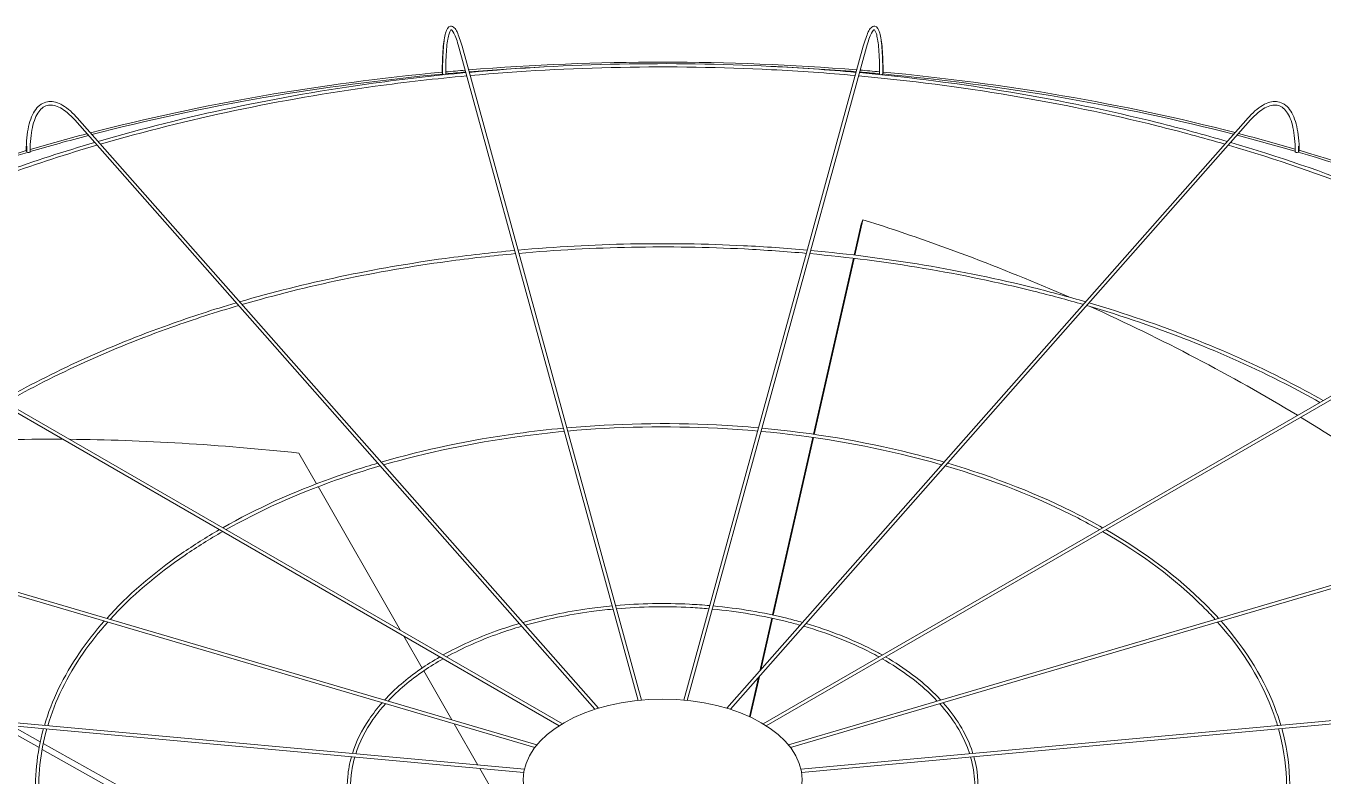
# Model space of a CAD drawing. Header units: millimetres. Extents: x -312439 to 477422, y -331570 to 212570.
# Drawn here: x 364267 to 365240, y 105523 to 106085 of the extents above; entities that cross this region are included whole.
import ezdxf

# ---------------------------------------------------------------- set-up
doc = ezdxf.new("R2010")
doc.units = ezdxf.units.MM

msp = doc.modelspace()

# ---------------------------------------------------------------- linework, layer by layer
at = {"color": 3, "linetype": 'Continuous', "lineweight": 0, "extrusion": (-1.11022e-16, 0.816497, 0.57735)}
for p, q in [((364591.835, 106069.467), (364726.19, 105579.709)), ((364728.665, 105579.947), (364594.197, 106070.115)), ((364894.928, 106070.115), (364760.46, 105579.947)), ((364762.935, 105579.709), (364897.29, 106069.467)), ((364693.789, 105573.048), (364303.84, 106014.906)), ((364305.676, 106016.526), (364696.354, 105573.845)), ((365183.448, 106016.526), (364792.771, 105573.845)), ((364795.335, 105573.048), (365185.285, 106014.906)), ((364888.044, 105913.617), (364893.272, 105936.701)), ((364894.603, 105940.133), (364888.582, 105913.552)), ((364893.272, 105936.701), (364894.603, 105940.133)), ((364058.939, 105911.798), (364666.99, 105560.74)), ((364669.355, 105562.203), (364060.164, 105913.92)), ((364819.77, 105562.203), (365428.961, 105913.92)), ((364822.135, 105560.74), (365430.186, 105911.798)), ((364857.614, 105779.272), (364887.5, 105911.215)), ((364888.038, 105911.15), (364858.15, 105779.195)), ((363881.743, 105772.464), (364650.313, 105546.37)), ((364826.921, 105643.765), (364857.071, 105776.875)), ((364857.607, 105776.798), (364827.448, 105643.651)), ((364838.811, 105546.37), (365607.381, 105772.464)), ((363881.052, 105770.114), (364648.678, 105544.298)), ((364485.136, 105742.118), (364471.926, 105765.178)), ((365608.073, 105770.114), (364840.447, 105544.298)), ((364548.101, 105632.209), (364486.369, 105739.967)), ((364817.406, 105601.759), (364826.38, 105641.376)), ((364826.907, 105641.262), (364818.15, 105602.602)), ((364564.265, 105603.994), (364550.522, 105627.983)), ((364640.937, 105528.073), (363787.849, 105606.083)), ((364848.188, 105528.073), (365701.276, 105606.083)), ((364640.48, 105525.655), (363787.626, 105603.643)), ((364586.527, 105565.134), (364565.486, 105601.862)), ((364809.65, 105567.516), (364816.278, 105596.779)), ((364817.022, 105597.622), (364810.15, 105567.284)), ((365701.499, 105603.643), (364848.645, 105525.655)), ((364277.162, 105544.287), (364246.051, 105561.723)), ((364256.668, 105560.752), (364278.055, 105548.766)), ((364605.924, 105531.275), (364588.286, 105562.064)), ((364280.293, 105547.511), (364389.765, 105486.154)), ((364382.127, 105485.455), (364279.421, 105543.02)), ((364619.726, 105507.182), (364607.411, 105528.679))]:
    msp.add_line(p, q, dxfattribs=at)
at = {"color": 3, "linetype": 'Continuous', "lineweight": 0}
for centre, major_axis, ratio, start_param, end_param in [((364744.995, 105452.785), (-1048.768, 0), 0.5773503, 4.5735993, 4.8519943), ((364744.995, 105452.785), (-1046.319, 0), 0.5773503, 4.7983384, 4.8519534), ((364744.995, 105452.785), (-1046.319, 0), 0.5773503, 4.5736422, 4.6343246), ((364744.995, 105452.785), (-1048.768, 0), 0.5773503, 4.8709764, 5.1341656), ((364744.995, 105452.785), (-1046.319, 0), 0.5773503, 4.8710852, 5.1340498), ((364580.595, 106050.238), (1.225, 0), 0.5773503, 3.1415927, 3.7072911), ((364580.786, 106049.539), (1.225, 0.004), 0.5647458, 3.2969897, 4.867786), ((364580.786, 106049.539), (1.225, 0.004), 0.5647458, 4.867786, 6.2831853), ((364744.995, 105452.785), (-1046.319, 0), 0.5773503, 4.8543514, 4.8687971), ((364744.995, 105452.785), (-1048.768, 0), 0.5773503, 4.8543867, 4.8684281), ((364744.995, 105452.785), (-1046.319, 0), 0.5773503, 4.5568205, 4.5712441), ((364744.995, 105452.785), (-1048.768, 0), 0.5773503, 4.5571858, 4.5712069), ((364908.339, 106049.539), (1.225, -0.004), 0.5647458, 3.1415927, 4.5569919), ((364908.339, 106049.539), (1.225, -0.004), 0.5647458, 4.5569919, 6.1277883), ((364744.995, 105452.785), (-1046.319, 0), 0.5773503, 4.2914666, 4.5544888), ((364908.53, 106050.238), (1.225, 0), 0.5773503, 5.7174869, 6.2831853), ((364744.995, 105452.785), (-1048.768, 0), 0.5773503, 4.291349, 4.5546379), ((364744.995, 105452.785), (-1048.768, 0), 0.5773503, 5.1369444, 5.1818913), ((364744.995, 105452.785), (-1048.768, 0), 0.5773503, 4.2438143, 4.2885701), ((364744.995, 105452.785), (-1046.319, 0), 0.5773503, 5.136835, 5.1830776), ((364744.995, 105452.785), (-1046.319, 0), 0.5773503, 4.2426269, 4.2886812), ((364744.995, 105452.785), (-1048.768, 0), 0.5773503, 5.1851048, 5.4209326), ((364744.995, 105452.785), (-1046.319, 0), 0.5773503, 5.1852753, 5.4207524), ((364268.71, 105991.73), (1.225, 0), 0.5773503, 3.1415927, 4.134446), ((364269.266, 105991.1), (1.225, 0.01), 0.5659728, 3.6079382, 5.1787345), ((364269.266, 105991.1), (1.225, 0.01), 0.5659728, 5.1787345, 6.2831853), ((365219.859, 105991.1), (1.225, -0.01), 0.5659728, 3.1415927, 4.2460434), ((365219.859, 105991.1), (1.225, -0.01), 0.5659728, 4.2460434, 5.8168397), ((364744.995, 105452.785), (-1046.319, 0), 0.5773503, 4.0046126, 4.2401611), ((365220.415, 105991.73), (1.225, 0), 0.5773503, 5.290332, 6.2831853), ((364744.995, 105452.785), (-1048.768, 0), 0.5773503, 4.004431, 4.240601), ((364746.326, 105285.505), (-942.562, 365.4), 0.6599286, 4.6466354, 4.8098493), ((364746.326, 105285.505), (-942.562, 365.4), 0.6599286, 4.4539415, 4.6292307), ((364746.326, 105285.505), (-942.562, 365.4), 0.6599286, 4.283191, 4.4511218), ((364746.231, 105286.36), (-971.388, 279.904), 0.4130381, 5.3103274, 5.4176228), ((364746.231, 105286.36), (-971.388, 279.904), 0.4130381, 5.1150651, 5.304613)]:
    msp.add_ellipse(centre, major_axis=major_axis, ratio=ratio, start_param=start_param, end_param=end_param, dxfattribs=at)
msp.add_ellipse((364744.562, 105520.32), major_axis=(-104.492, 0), ratio=0.5773503, dxfattribs=at)
for points, knots in [([(364579.37, 106050.238), (364579.37, 106057.051), (364579.576, 106063.117), (364580.387, 106073.191), (364580.985, 106077.187), (364582.592, 106082.874), (364583.494, 106084.935), (364586.634, 106085.396), (364587.628, 106084.806), (364589.832, 106082.465), (364591.062, 106079.847), (364592.98, 106074.321), (364593.589, 106072.331), (364594.197, 106070.115)], [4.712389, 4.712389, 4.712389, 4.712389, 5.0265482, 5.0265482, 5.3407075, 5.3407075, 5.6548668, 5.6548668, 5.8236028, 5.8236028, 6.1377621, 6.1377621, 6.2831853, 6.2831853, 6.2831853, 6.2831853]), ([(364591.835, 106069.467), (364590.562, 106074.107), (364589.285, 106077.673), (364587.061, 106081.996), (364586.064, 106082.594), (364585.958, 106082.595), (364585.139, 106082), (364583.73, 106077.342), (364583.152, 106073.942), (364582.31, 106064.969), (364582.062, 106059.25), (364582.01, 106051.698), (364582.008, 106050.63), (364582.011, 106049.543)], [0, 0, 0, 0, 0.3152669, 0.3152669, 0.6094726, 0.6094726, 0.9267406, 0.9267406, 1.2208373, 1.2208373, 1.5356304, 1.5356304, 1.5863402, 1.5863402, 1.5863402, 1.5863402]), ([(364909.755, 106050.238), (364909.755, 106057.051), (364909.549, 106063.117), (364908.737, 106073.191), (364908.14, 106077.187), (364906.533, 106082.874), (364905.631, 106084.935), (364902.491, 106085.396), (364901.497, 106084.806), (364899.293, 106082.465), (364898.063, 106079.847), (364896.145, 106074.321), (364895.535, 106072.331), (364894.928, 106070.115)], [4.712389, 4.712389, 4.712389, 4.712389, 5.0265482, 5.0265482, 5.3407075, 5.3407075, 5.6548668, 5.6548668, 5.8236028, 5.8236028, 6.1377621, 6.1377621, 6.2831853, 6.2831853, 6.2831853, 6.2831853]), ([(364897.29, 106069.467), (364898.563, 106074.107), (364899.839, 106077.673), (364902.064, 106081.996), (364903.061, 106082.594), (364903.167, 106082.595), (364903.986, 106082), (364905.395, 106077.342), (364905.973, 106073.942), (364906.815, 106064.969), (364907.063, 106059.25), (364907.115, 106051.698), (364907.117, 106050.63), (364907.114, 106049.543)], [6.2831853, 6.2831853, 6.2831853, 6.2831853, 6.5984522, 6.5984522, 6.8926579, 6.8926579, 7.2099259, 7.2099259, 7.5040226, 7.5040226, 7.8188157, 7.8188157, 7.8695255, 7.8695255, 7.8695255, 7.8695255]), ([(364580.897, 106074.778), (364580.861, 106074.535), (364580.825, 106074.288), (364580.218, 106069.941), (364579.84, 106064.728), (364579.588, 106055.78), (364579.552, 106052.738), (364579.562, 106049.538)], [7.38449705, 7.38449705, 7.38449705, 7.38449705, 7.40395293, 7.40395293, 7.72122097, 7.72122097, 7.86948791, 7.86948791, 7.86948791, 7.86948791]), ([(364908.228, 106074.778), (364908.264, 106074.535), (364908.3, 106074.288), (364908.907, 106069.941), (364909.285, 106064.728), (364909.537, 106055.78), (364909.573, 106052.738), (364909.563, 106049.538)], [1.10131175, 1.10131175, 1.10131175, 1.10131175, 1.12076762, 1.12076762, 1.43803566, 1.43803566, 1.5863026, 1.5863026, 1.5863026, 1.5863026]), ([(364889.573, 106050.596), (364868.328, 106052.518), (364846.969, 106054.017), (364750.268, 106058.861), (364674.202, 106057.349), (364599.552, 106050.596)], [3.77158968, 3.77158968, 3.77158968, 3.77158968, 3.8404459, 3.8404459, 4.08239196, 4.08239196, 4.08239196, 4.08239196]), ([(364888.915, 106048.196), (364868.123, 106050.071), (364847.221, 106051.541), (364750.969, 106056.412), (364674.881, 106054.93), (364600.21, 106048.196)], [3.7720633, 3.7720633, 3.7720633, 3.7720633, 3.83955013, 3.83955013, 4.08191833, 4.08191833, 4.08191833, 4.08191833]), ([(364597.074, 106050.37), (364573.777, 106048.226), (364550.62, 106045.574), (364456.252, 106032.609), (364386.842, 106017.929), (364321.337, 105998.781)], [4.08506959, 4.08506959, 4.08506959, 4.08506959, 4.16060817, 4.16060817, 4.39566591, 4.39566591, 4.39566591, 4.39566591]), ([(364597.732, 106047.971), (364574.701, 106045.858), (364551.806, 106043.247), (364457.82, 106030.404), (364388.525, 106015.806), (364323.128, 105996.752)], [4.08460012, 4.08460012, 4.08460012, 4.08460012, 4.15938771, 4.15938771, 4.39434399, 4.39434399, 4.39434399, 4.39434399]), ([(365165.997, 105996.752), (365149.269, 106001.626), (365132.287, 106006.209), (365043.612, 106028.294), (364968.273, 106040.917), (364891.393, 106047.971)], [3.45963764, 3.45963764, 3.45963764, 3.45963764, 3.51973691, 3.51973691, 3.76938152, 3.76938152, 3.76938152, 3.76938152]), ([(365167.788, 105998.781), (365150.526, 106003.827), (365132.993, 106008.564), (365043.895, 106030.722), (364968.738, 106043.312), (364892.051, 106050.37)], [3.45831572, 3.45831572, 3.45831572, 3.45831572, 3.52025937, 3.52025937, 3.76891204, 3.76891204, 3.76891204, 3.76891204]), ([(364267.485, 105991.73), (364267.485, 105998.591), (364268.087, 106004.786), (364270.472, 106015.287), (364272.251, 106019.599), (364276.973, 106025.938), (364279.969, 106027.961), (364286.529, 106029.1), (364289.967, 106028.407), (364297.219, 106024.726), (364301.076, 106021.582), (364305.173, 106017.092), (364305.425, 106016.811), (364305.676, 106016.526)], [4.712389, 4.712389, 4.712389, 4.712389, 5.0265482, 5.0265482, 5.3407075, 5.3407075, 5.6548668, 5.6548668, 5.9484515, 5.9484515, 6.2626108, 6.2626108, 6.2831853, 6.2831853, 6.2831853, 6.2831853]), ([(364303.84, 106014.906), (364300.184, 106019.048), (364296.552, 106022.111), (364289.82, 106025.798), (364286.758, 106026.424), (364281.393, 106025.484), (364279.005, 106023.908), (364274.897, 106018.314), (364273.231, 106014.295), (364271.023, 106004.284), (364270.463, 105998.322), (364270.488, 105991.495), (364270.489, 105991.303), (364270.49, 105991.111)], [0, 0, 0, 0, 0.3146448, 0.3146448, 0.6289116, 0.6289116, 0.9461796, 0.9461796, 1.2634477, 1.2634477, 1.5772832, 1.5772832, 1.5863402, 1.5863402, 1.5863402, 1.5863402]), ([(365221.64, 105991.73), (365221.64, 105998.591), (365221.038, 106004.786), (365218.652, 106015.287), (365216.874, 106019.599), (365212.152, 106025.938), (365209.156, 106027.961), (365202.596, 106029.1), (365199.158, 106028.407), (365191.906, 106024.726), (365188.048, 106021.582), (365183.952, 106017.092), (365183.7, 106016.811), (365183.448, 106016.526)], [4.712389, 4.712389, 4.712389, 4.712389, 5.0265482, 5.0265482, 5.3407075, 5.3407075, 5.6548668, 5.6548668, 5.9484515, 5.9484515, 6.2626108, 6.2626108, 6.2831853, 6.2831853, 6.2831853, 6.2831853]), ([(365185.285, 106014.906), (365188.941, 106019.048), (365192.573, 106022.111), (365199.304, 106025.798), (365202.367, 106026.424), (365207.732, 106025.484), (365210.12, 106023.908), (365214.228, 106018.314), (365215.894, 106014.295), (365218.102, 106004.284), (365218.662, 105998.322), (365218.637, 105991.495), (365218.636, 105991.303), (365218.635, 105991.111)], [6.2831853, 6.2831853, 6.2831853, 6.2831853, 6.5978301, 6.5978301, 6.9120969, 6.9120969, 7.2293649, 7.2293649, 7.546633, 7.546633, 7.8604685, 7.8604685, 7.8695255, 7.8695255, 7.8695255, 7.8695255]), ([(364318.742, 105998.02), (364295.925, 105991.298), (364273.585, 105984.037), (364191.194, 105954.624), (364134.879, 105928.98), (364084.301, 105899.984)], [4.39877228, 4.39877228, 4.39877228, 4.39877228, 4.48077793, 4.48077793, 4.7088685, 4.7088685, 4.7088685, 4.7088685]), ([(364320.531, 105995.993), (364297.81, 105989.321), (364275.562, 105982.114), (364193.405, 105952.887), (364137.22, 105927.39), (364086.756, 105898.567)], [4.39745622, 4.39745622, 4.39745622, 4.39745622, 4.4792179, 4.4792179, 4.70700607, 4.70700607, 4.70700607, 4.70700607]), ([(364268.078, 105995.148), (364268.056, 105994.331), (364268.042, 105993.504), (364268.035, 105992.147), (364268.036, 105991.624), (364268.041, 105991.097)], [7.805980691, 7.805980691, 7.805980691, 7.805980691, 7.845140151, 7.845140151, 7.869416781, 7.869416781, 7.869416781, 7.869416781]), ([(365402.369, 105898.567), (365390.631, 105905.271), (365378.585, 105911.796), (365306.502, 105948.818), (365239.893, 105975.058), (365168.594, 105995.993)], [3.14697557, 3.14697557, 3.14697557, 3.14697557, 3.19995893, 3.19995893, 3.45652541, 3.45652541, 3.45652541, 3.45652541]), ([(365404.824, 105899.984), (365392.645, 105906.966), (365380.134, 105913.755), (365307.735, 105950.933), (365241.381, 105977.106), (365170.383, 105998.02)], [3.14511313, 3.14511313, 3.14511313, 3.14511313, 3.20003784, 3.20003784, 3.45520935, 3.45520935, 3.45520935, 3.45520935]), ([(365221.047, 105995.148), (365221.069, 105994.331), (365221.083, 105993.504), (365221.089, 105992.147), (365221.088, 105991.624), (365221.084, 105991.097)], [7.805980691, 7.805980691, 7.805980691, 7.805980691, 7.845140151, 7.845140151, 7.869416781, 7.869416781, 7.869416781, 7.869416781]), ([(364633.641, 105917.075), (364616.181, 105915.465), (364598.827, 105913.475), (364528.275, 105903.773), (364476.416, 105892.817), (364427.455, 105878.537)], [4.08538391, 4.08538391, 4.08538391, 4.08538391, 4.16080956, 4.16080956, 4.39476292, 4.39476292, 4.39476292, 4.39476292]), ([(364853.006, 105917.301), (364837.158, 105918.729), (364821.224, 105919.844), (364748.91, 105923.46), (364691.988, 105922.336), (364636.119, 105917.301)], [3.77216508, 3.77216508, 3.77216508, 3.77216508, 3.84059334, 3.84059334, 4.08181655, 4.08181655, 4.08181655, 4.08181655]), ([(364852.348, 105914.901), (364836.952, 105916.283), (364821.477, 105917.368), (364749.611, 105921.012), (364692.667, 105919.916), (364636.777, 105914.901)], [3.77279759, 3.77279759, 3.77279759, 3.77279759, 3.83939961, 3.83939961, 4.08118404, 4.08118404, 4.08118404, 4.08118404]), ([(365061.67, 105878.537), (365048.877, 105882.268), (365035.888, 105885.773), (364969.269, 105902.337), (364912.95, 105911.776), (364855.484, 105917.075)], [3.45921871, 3.45921871, 3.45921871, 3.45921871, 3.52034482, 3.52034482, 3.76859772, 3.76859772, 3.76859772, 3.76859772]), ([(364634.299, 105914.676), (364617.105, 105913.097), (364600.013, 105911.148), (364529.843, 105901.568), (364478.1, 105890.694), (364429.246, 105876.508)], [4.08475877, 4.08475877, 4.08475877, 4.08475877, 4.15918312, 4.15918312, 4.39299847, 4.39299847, 4.39299847, 4.39299847]), ([(365059.879, 105876.508), (365047.621, 105880.067), (365035.182, 105883.419), (364968.986, 105899.909), (364912.484, 105909.38), (364854.826, 105914.676)], [3.46098316, 3.46098316, 3.46098316, 3.46098316, 3.51964857, 3.51964857, 3.76922287, 3.76922287, 3.76922287, 3.76922287]), ([(364424.86, 105877.776), (364407.707, 105872.722), (364390.912, 105867.261), (364329.35, 105845.271), (364287.341, 105826.161), (364249.574, 105804.564)], [4.39890125, 4.39890125, 4.39890125, 4.39890125, 4.48103578, 4.48103578, 4.70761983, 4.70761983, 4.70761983, 4.70761983]), ([(364426.649, 105875.749), (364409.591, 105870.745), (364392.889, 105865.338), (364331.562, 105843.533), (364289.684, 105824.571), (364252.031, 105803.145)], [4.39714721, 4.39714721, 4.39714721, 4.39714721, 4.47895682, 4.47895682, 4.70513216, 4.70513216, 4.70513216, 4.70513216]), ([(365237.094, 105803.145), (365228.588, 105807.985), (365219.867, 105812.7), (365166.073, 105840.33), (365116.038, 105860.035), (365062.476, 105875.749)], [3.14884947, 3.14884947, 3.14884947, 3.14884947, 3.19994454, 3.19994454, 3.45683443, 3.45683443, 3.45683443, 3.45683443]), ([(365239.551, 105804.564), (365230.602, 105809.681), (365221.416, 105814.659), (365167.306, 105842.445), (365117.526, 105862.082), (365064.265, 105877.776)], [3.1463618, 3.1463618, 3.1463618, 3.1463618, 3.20004971, 3.20004971, 3.45508039, 3.45508039, 3.45508039, 3.45508039]), ([(364670.195, 105783.825), (364658.577, 105782.749), (364647.03, 105781.421), (364600.287, 105774.982), (364565.969, 105767.747), (364533.541, 105758.329)], [4.08603753, 4.08603753, 4.08603753, 4.08603753, 4.16121036, 4.16121036, 4.39303828, 4.39303828, 4.39303828, 4.39303828]), ([(364670.853, 105781.426), (364659.501, 105780.381), (364648.216, 105779.094), (364601.855, 105772.777), (364567.653, 105765.622), (364535.334, 105756.298)], [4.08510236, 4.08510236, 4.08510236, 4.08510236, 4.15877322, 4.15877322, 4.39038628, 4.39038628, 4.39038628, 4.39038628]), ([(364816.452, 105784.05), (364805.995, 105784.986), (364795.485, 105785.717), (364747.548, 105788.106), (364709.766, 105787.368), (364672.673, 105784.05)], [3.7732867, 3.7732867, 3.7732867, 3.7732867, 3.84088648, 3.84088648, 4.08069494, 4.08069494, 4.08069494, 4.08069494]), ([(364815.793, 105781.65), (364805.79, 105782.539), (364795.737, 105783.241), (364748.249, 105785.657), (364710.445, 105784.949), (364673.332, 105781.65)], [3.77423842, 3.77423842, 3.77423842, 3.77423842, 3.8390977, 3.8390977, 4.07974322, 4.07974322, 4.07974322, 4.07974322]), ([(364953.791, 105756.298), (364945.994, 105758.548), (364938.088, 105760.671), (364894.363, 105771.569), (364856.704, 105777.888), (364818.271, 105781.426)], [3.46359535, 3.46359535, 3.46359535, 3.46359535, 3.51947091, 3.51947091, 3.76887927, 3.76887927, 3.76887927, 3.76887927]), ([(364955.584, 105758.329), (364947.251, 105760.749), (364938.794, 105763.026), (364894.646, 105773.997), (364857.169, 105780.284), (364818.93, 105783.825)], [3.46094335, 3.46094335, 3.46094335, 3.46094335, 3.52051426, 3.52051426, 3.7679441, 3.7679441, 3.7679441, 3.7679441]), ([(364530.945, 105757.57), (364519.467, 105754.185), (364508.23, 105750.527), (364467.49, 105735.958), (364439.773, 105723.374), (364414.809, 105709.165)], [4.39923531, 4.39923531, 4.39923531, 4.39923531, 4.48154929, 4.48154929, 4.70524935, 4.70524935, 4.70524935, 4.70524935]), ([(364532.734, 105755.542), (364521.352, 105752.207), (364510.207, 105748.604), (364469.703, 105734.22), (364442.119, 105721.783), (364417.269, 105707.745)], [4.39660667, 4.39660667, 4.39660667, 4.39660667, 4.47843409, 4.47843409, 4.70150532, 4.70150532, 4.70150532, 4.70150532]), ([(365071.856, 105707.745), (365066.571, 105710.73), (365061.163, 105713.643), (365025.653, 105731.883), (364992.204, 105745.049), (364956.391, 105755.542)], [3.15247632, 3.15247632, 3.15247632, 3.15247632, 3.19991471, 3.19991471, 3.45737497, 3.45737497, 3.45737497, 3.45737497]), ([(365074.316, 105709.165), (365068.587, 105712.426), (365062.713, 105715.602), (365026.886, 105733.998), (364993.691, 105747.097), (364958.18, 105757.57)], [3.14873228, 3.14873228, 3.14873228, 3.14873228, 3.20007238, 3.20007238, 3.45474632, 3.45474632, 3.45474632, 3.45474632]), ([(364412.351, 105707.756), (364402.453, 105702.039), (364392.996, 105696.065), (364362.358, 105674.886), (364343.492, 105658.553), (364327.858, 105641.228)], [4.71261769, 4.71261769, 4.71261769, 4.71261769, 4.80195843, 4.80195843, 5.01747268, 5.01747268, 5.01747268, 5.01747268]), ([(364414.802, 105706.341), (364404.948, 105700.691), (364395.532, 105694.788), (364364.94, 105673.809), (364346.088, 105657.616), (364330.468, 105640.46)], [4.70891442, 4.70891442, 4.70891442, 4.70891442, 4.79802465, 4.79802465, 5.01381484, 5.01381484, 5.01381484, 5.01381484]), ([(365158.656, 105640.46), (365155.763, 105643.639), (365152.758, 105646.784), (365129.02, 105670.503), (365103.619, 105689.543), (365074.323, 105706.341)], [2.84016679, 2.84016679, 2.84016679, 2.84016679, 2.88014583, 2.88014583, 3.14506721, 3.14506721, 3.14506721, 3.14506721]), ([(365161.267, 105641.228), (365158.123, 105644.712), (365154.848, 105648.156), (365130.923, 105672.078), (365105.747, 105691.021), (365076.774, 105707.756)], [2.83650896, 2.83650896, 2.83650896, 2.83650896, 2.87984767, 2.87984767, 3.14136394, 3.14136394, 3.14136394, 3.14136394]), ([(364706.75, 105650.574), (364700.974, 105650.033), (364695.234, 105649.367), (364672.299, 105646.191), (364655.521, 105642.676), (364639.63, 105638.119)], [4.08798608, 4.08798608, 4.08798608, 4.08798608, 4.16239718, 4.16239718, 4.38789895, 4.38789895, 4.38789895, 4.38789895]), ([(364707.408, 105648.175), (364701.898, 105647.665), (364696.42, 105647.041), (364673.869, 105643.985), (364657.208, 105640.548), (364641.426, 105636.084)], [4.08613087, 4.08613087, 4.08613087, 4.08613087, 4.15753753, 4.15753753, 4.38256331, 4.38256331, 4.38256331, 4.38256331]), ([(364779.897, 105650.799), (364774.834, 105651.242), (364769.746, 105651.589), (364746.187, 105652.751), (364727.545, 105652.401), (364709.228, 105650.799)], [3.77663045, 3.77663045, 3.77663045, 3.77663045, 3.84175206, 3.84175206, 4.07735118, 4.07735118, 4.07735118, 4.07735118]), ([(364779.238, 105648.397), (364774.629, 105648.795), (364769.999, 105649.114), (364746.888, 105650.302), (364728.224, 105649.98), (364709.887, 105648.397)], [3.77855142, 3.77855142, 3.77855142, 3.77855142, 3.83818501, 3.83818501, 4.07543021, 4.07543021, 4.07543021, 4.07543021]), ([(364847.699, 105636.084), (364844.367, 105637.027), (364840.996, 105637.924), (364819.742, 105643.229), (364800.924, 105646.396), (364781.717, 105648.175)], [3.47141833, 3.47141833, 3.47141833, 3.47141833, 3.51893006, 3.51893006, 3.76785077, 3.76785077, 3.76785077, 3.76785077]), ([(364849.495, 105638.119), (364845.624, 105639.229), (364841.701, 105640.277), (364820.025, 105645.657), (364801.39, 105648.791), (364782.375, 105650.574)], [3.46608269, 3.46608269, 3.46608269, 3.46608269, 3.52101096, 3.52101096, 3.76599555, 3.76599555, 3.76599555, 3.76599555]), ([(364326.052, 105639.206), (364319.161, 105631.411), (364312.92, 105623.422), (364295.415, 105597.777), (364286.613, 105579.546), (364281.153, 105560.973)], [5.02583854, 5.02583854, 5.02583854, 5.02583854, 5.12237763, 5.12237763, 5.32966813, 5.32966813, 5.32966813, 5.32966813]), ([(364328.65, 105638.442), (364321.86, 105630.829), (364315.702, 105623.032), (364298.071, 105597.562), (364289.156, 105579.315), (364283.64, 105560.746)], [5.0222585, 5.0222585, 5.0222585, 5.0222585, 5.11760034, 5.11760034, 5.32791878, 5.32791878, 5.32791878, 5.32791878]), ([(364637.03, 105637.363), (364631.228, 105635.647), (364625.549, 105633.793), (364605.629, 105626.645), (364592.207, 105620.587), (364580.049, 105613.764)], [4.40023076, 4.40023076, 4.40023076, 4.40023076, 4.48307267, 4.48307267, 4.69819322, 4.69819322, 4.69819322, 4.69819322]), ([(364638.82, 105635.335), (364633.113, 105633.67), (364627.526, 105631.87), (364607.847, 105624.906), (364594.56, 105618.992), (364582.521, 105612.337)], [4.3949879, 4.3949879, 4.3949879, 4.3949879, 4.47686124, 4.47686124, 4.6906311, 4.6906311, 4.6906311, 4.6906311]), ([(364906.604, 105612.337), (364904.55, 105613.472), (364902.46, 105614.586), (364885.235, 105623.435), (364868.37, 105630.064), (364850.305, 105635.335)], [3.16335054, 3.16335054, 3.16335054, 3.16335054, 3.19981676, 3.19981676, 3.45899374, 3.45899374, 3.45899374, 3.45899374]), ([(364909.076, 105613.764), (364906.57, 105615.17), (364904.01, 105616.544), (364886.467, 105625.551), (364869.857, 105632.111), (364852.094, 105637.363)], [3.15578841, 3.15578841, 3.15578841, 3.15578841, 3.20013195, 3.20013195, 3.45375088, 3.45375088, 3.45375088, 3.45375088]), ([(365205.485, 105560.746), (365204.619, 105563.662), (365203.669, 105566.571), (365194.11, 105593.396), (365179.89, 105616.674), (365160.475, 105638.442)], [2.52606285, 2.52606285, 2.52606285, 2.52606285, 2.55909642, 2.55909642, 2.83172313, 2.83172313, 2.83172313, 2.83172313]), ([(365207.972, 105560.973), (365207.009, 105564.249), (365205.942, 105567.515), (365196.224, 105594.544), (365182.15, 105617.627), (365163.073, 105639.206)], [2.5243135, 2.5243135, 2.5243135, 2.5243135, 2.56087891, 2.56087891, 2.82814309, 2.82814309, 2.82814309, 2.82814309]), ([(364577.583, 105612.359), (364572.51, 105609.428), (364567.668, 105606.363), (364552.749, 105596.009), (364543.687, 105588.224), (364536.08, 105579.975)], [4.7128437, 4.7128437, 4.7128437, 4.7128437, 4.80388803, 4.80388803, 5.00853549, 5.00853549, 5.00853549, 5.00853549]), ([(364580.036, 105610.943), (364575.007, 105608.079), (364570.204, 105605.085), (364555.34, 105594.932), (364546.297, 105587.286), (364538.706, 105579.202)], [4.70544294, 4.70544294, 4.70544294, 4.70544294, 4.7960447, 4.7960447, 5.00104549, 5.00104549, 5.00104549, 5.00104549]), ([(364950.418, 105579.202), (364949.406, 105580.28), (364948.368, 105581.351), (364936.87, 105592.836), (364923.979, 105602.464), (364909.089, 105610.943)], [2.85293614, 2.85293614, 2.85293614, 2.85293614, 2.88028388, 2.88028388, 3.1485387, 3.1485387, 3.1485387, 3.1485387]), ([(364953.045, 105579.975), (364951.772, 105581.355), (364950.459, 105582.722), (364938.772, 105594.411), (364926.108, 105603.942), (364911.542, 105612.359)], [2.84544614, 2.84544614, 2.84544614, 2.84544614, 2.87969029, 2.87969029, 3.14113793, 3.14113793, 3.14113793, 3.14113793]), ([(364534.257, 105577.958), (364530.67, 105573.908), (364527.43, 105569.751), (364518.946, 105557.237), (364514.724, 105548.635), (364511.977, 105539.866)], [5.02513985, 5.02513985, 5.02513985, 5.02513985, 5.12471857, 5.12471857, 5.3188527, 5.3188527, 5.3188527, 5.3188527]), ([(364536.858, 105577.192), (364533.371, 105573.324), (364530.213, 105569.361), (364521.614, 105557.023), (364517.281, 105548.405), (364514.474, 105539.638)], [5.01795641, 5.01795641, 5.01795641, 5.01795641, 5.11519384, 5.11519384, 5.31502527, 5.31502527, 5.31502527, 5.31502527]), ([(364974.651, 105539.638), (364974.381, 105540.481), (364974.097, 105541.322), (364969.49, 105554.311), (364962.23, 105566.14), (364952.267, 105577.192)], [2.53895636, 2.53895636, 2.53895636, 2.53895636, 2.55817299, 2.55817299, 2.83602522, 2.83602522, 2.83602522, 2.83602522]), ([(364977.148, 105539.866), (364976.772, 105541.067), (364976.368, 105542.266), (364971.603, 105555.459), (364964.489, 105567.094), (364954.868, 105577.958)], [2.53512893, 2.53512893, 2.53512893, 2.53512893, 2.56172889, 2.56172889, 2.82884178, 2.82884178, 2.82884178, 2.82884178]), ([(364280.467, 105558.576), (364277.882, 105549.281), (364276.131, 105539.905), (364273.472, 105512.334), (364274.879, 105494.061), (364279.415, 105476.063)], [5.33857876, 5.33857876, 5.33857876, 5.33857876, 5.44216339, 5.44216339, 5.64226325, 5.64226325, 5.64226325, 5.64226325]), ([(364282.947, 105558.349), (364280.442, 105549.434), (364278.717, 105540.449), (364275.865, 105513.039), (364277.242, 105494.532), (364281.884, 105476.289)], [5.33695959, 5.33695959, 5.33695959, 5.33695959, 5.4377902, 5.4377902, 5.64366515, 5.64366515, 5.64366515, 5.64366515]), ([(365207.241, 105476.289), (365207.857, 105478.711), (365208.416, 105481.139), (365214.042, 105508.412), (365213.118, 105533.649), (365206.178, 105558.349)], [2.21031648, 2.21031648, 2.21031648, 2.21031648, 2.2376556, 2.2376556, 2.51702204, 2.51702204, 2.51702204, 2.51702204]), ([(365209.71, 105476.063), (365210.404, 105478.815), (365211.024, 105481.574), (365216.458, 105509.003), (365215.473, 105534.07), (365208.658, 105558.576)], [2.21171838, 2.21171838, 2.21171838, 2.21171838, 2.2423156, 2.2423156, 2.51540287, 2.51540287, 2.51540287, 2.51540287]), ([(364511.264, 105537.471), (364509.888, 105532.587), (364508.967, 105527.657), (364507.717, 105514.19), (364508.301, 105505.624), (364510.247, 105497.171)], [5.3364938, 5.3364938, 5.3364938, 5.3364938, 5.4442677, 5.4442677, 5.62992042, 5.62992042, 5.62992042, 5.62992042]), ([(364513.747, 105537.244), (364512.451, 105532.74), (364511.555, 105528.2), (364510.119, 105514.895), (364510.67, 105506.093), (364512.71, 105497.396)], [5.33318083, 5.33318083, 5.33318083, 5.33318083, 5.43554784, 5.43554784, 5.63236685, 5.63236685, 5.63236685, 5.63236685]), ([(364976.415, 105497.396), (364976.557, 105498.001), (364976.692, 105498.606), (364979.478, 105511.847), (364978.993, 105524.682), (364975.378, 105537.244)], [2.22161479, 2.22161479, 2.22161479, 2.22161479, 2.23529773, 2.23529773, 2.5208008, 2.5208008, 2.5208008, 2.5208008]), ([(364978.878, 105497.171), (364979.093, 105498.106), (364979.291, 105499.041), (364981.892, 105512.438), (364981.346, 105525.104), (364977.861, 105537.471)], [2.22406122, 2.22406122, 2.22406122, 2.22406122, 2.24458781, 2.24458781, 2.51748783, 2.51748783, 2.51748783, 2.51748783])]:
    msp.add_open_spline(points, degree=3, knots=knots, dxfattribs=at)

doc.saveas('drawing.dxf')
